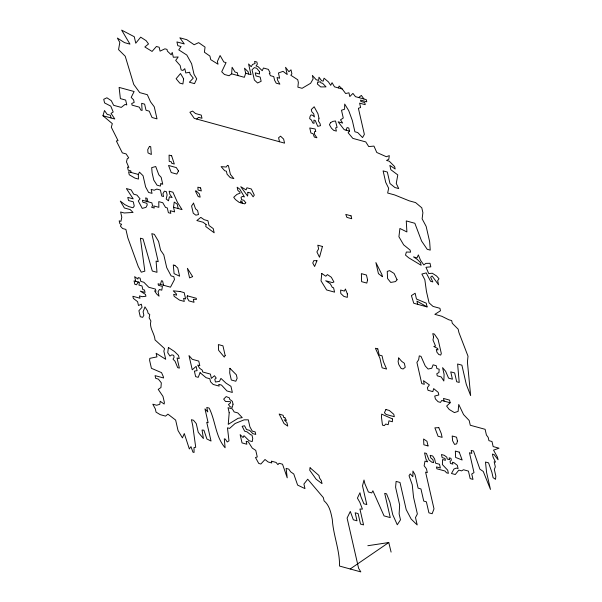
<?xml version="1.0" encoding="UTF-8"?>
<svg xmlns="http://www.w3.org/2000/svg" width="602" height="602" viewBox="0 0 602 602"><rect width="100%" height="100%" fill="white"/><g stroke="black" fill="none" stroke-linecap="round" stroke-linejoin="round"><path stroke-width="0.9" d="M111.024 117.962L110.399 115.23L107.179 114.342L104.477 110.52L102.972 115.75L114.801 118.993L111.039 113.364L113.199 111.995L110.776 106.125L104.567 102.912L103.74 99.292L106.893 97.78L111.287 100.677L113.65 105.32L121.273 107.404L125.043 104.447L126.781 104.929L125.667 100.075L120.377 98.623L119.106 87.403L134.126 91.519L131.183 97.434L133.591 99.842L134.178 102.408L131.71 103.521L132.079 105.147L139.228 107.111L140.951 110.143L142.11 110.459L141.651 103.333L144.623 104.146L146.03 110.271L149.221 111.144L152.043 117.503L157.017 118.865L154.247 106.787L150.5 101.776L147.339 94.702L139.724 92.61L133.727 84.385L125.239 56.242L118.556 49.627L119.821 42.456L117.36 38.046L124.501 42.622L129.979 44.127L121.634 30.1L134.269 36.722L135.759 43.201L140.68 37.158L146.128 40.665L148.521 43.961L144.841 46.964L152.065 51.426L156.415 46.489L159.169 47.249L160.057 51.132L164.918 48.822L166.987 49.387L167.386 51.117L171.194 54.79L172.232 52.442L173.331 57.25L178.192 56.972L175.694 60.411L180.148 65.498L181.164 69.952L182.948 70.434L184.799 68.681L185.777 72.955L189.645 72.255L190.074 74.136L193.265 78.14L189.374 82.226L194.521 83.64L196.719 78.832L194.04 74.347L191.617 63.767L186.831 55.06L178.756 49.861L181.067 46.572L177.793 45.677L176.935 41.929L184.287 43.946L179.84 37.798L186.846 39.717L194.137 44.744L198.66 42.637L205.056 47.099L204.409 52.231L209.91 56.069L210.723 59.636L218.022 64.203L217.39 61.464L220.099 55.534L223.816 61.983L226.066 62.6L221.702 71.773L224.441 74.475L229.076 75.747L231.642 73.828L232.101 67.258L235.043 72.067L237.293 72.684L237.948 75.551M135.721 281.307L134.652 276.634L137.881 279.072L138.151 277.59L140.078 278.116L140.83 281.427L143.848 282.248L148.762 287.267L155.474 289.103L155.956 291.217L154.541 290.834L156.678 294.002L159.071 296.192L158.07 291.797L159.387 289.509L161.787 290.172L162.412 286.401L158.424 285.31L158.07 283.768L170.494 287.169L174.482 279.554L173.812 276.649L171.118 275.912L166.709 267.604L163.782 254.819L160.591 250.214L158.582 241.44L154.338 234.344L151.802 233.651L158.221 261.682L156.084 261.095L156.987 272.307L152.306 271.028L143.043 238.919L140.394 238.196L144.841 271.163L141.274 272.194L138.234 266.513L127.812 237.76L125.901 229.43L122.597 228.519L120.385 226.066L121.619 224.23L119.858 223.748L119.188 220.844L120.949 221.325L121.8 217.194L120.611 211.994L124.162 212.973L133.042 212.453L130.19 209.579L124.388 207.983L120.302 201.091L124.847 204.62L128.843 206.621L132.982 207.758L134.269 206.057L133.305 201.828L128.512 200.519L127.797 197.388L133.2 198.871L126.375 188.554L131.138 189.863L133.697 194.183L136.925 195.063L140.048 198.841L138.264 200.94L142.238 208.405L146.023 207.329L147.234 204.973L146.85 203.295L142.855 202.197L142.411 200.255L151.885 202.851L152.509 205.591L151.666 207.329L154.247 208.036L153.766 205.929L158.845 207.321L158.77 201.632L162.758 202.731L165.558 207.442L167.296 207.916L168.387 212.679L170.817 213.341L170.208 210.7L174.603 211.904L173.542 207.276L174.226 202.061L177.214 204.168L178.222 208.555M160.471 284.422L161.471 280.743L162.593 281.051L163.563 285.273M248.641 74.038L248.114 71.751L244.51 68.199L245.661 73.218L244.367 77.312L231.642 73.828M346.067 130.175L347.106 127.564L348.776 128.023L349.484 131.108L348.129 132.733L352.832 138.377L365.783 141.929L368.717 146.564L373.97 146.105L376.769 152.464L386.341 156.716L389.298 155.632L388.787 159.282L386.559 160.441L389.223 161.17L394.626 166.573L395.183 169.004L389.863 165.392L390.848 169.711L397.787 174.919L396.259 183.459L398.72 188.576L394.935 187.531L389.976 183.535L387.342 172.052L383.098 170.893L385.731 182.376L388.644 188.23L387.658 193.024L394.664 194.943L409.247 200.842L415.598 202.588L421.791 207.825L422.897 212.672L422.115 218.819L426.141 226.367L429.662 241.748L430.227 250.123L427.217 249.303L421.588 241.063L414.853 223.274L406.26 220.919L406.899 231.958L399.909 228.459L398.923 236.752L403.656 244.848L410.12 250.086L410.594 252.155L406.365 252.02L405.507 255.12L408.683 257.776L421.137 265.279L420.55 262.698L417.397 259.485L413.499 256.903L417.028 257.874L418.345 254.894L420.572 260.365L423.823 264.925L425.832 263.39L430.001 263.285L430.821 266.844L425.96 267.288L428.729 273.556L432.281 273.233L436.563 275.979L439.016 278.764L437.646 280.69L438.595 284.836L432.108 275.964L430.611 277.206L432.83 281.924L430.618 281.315L426.208 272.902L421.867 274.053L424.839 279.727L426.464 291.503L429.068 302.874L433.026 306.403L439.919 308.292L440.483 310.76L434.847 314.357L441.74 316.246L448.881 319.797L451.673 320.565L452.298 323.297L458.145 329.166L458.927 332.56L468.01 356.188L467.415 362.103L470.644 395.597L466.294 384.392L461.892 365.173L457.61 363.999L459.221 382.451L456.677 381.751L454.661 372.939L450.74 371.863L452.418 379.185L448.573 378.124L445.615 371.268L442.568 367.634L444.103 374.324L443.84 381.013L441.183 376.912L437.263 375.836L436.781 373.722L438.948 372.51L439.167 369.184L436.886 368.559L436.224 365.692L433.109 364.835L431.754 368.251L428.097 369.034L425.245 365.963L421.009 356.361L419.27 355.88L418.668 359.71L416.908 362.404L421.761 383.602L424.297 384.302L423.469 380.682L429.399 384.926L427.375 387.635L427.984 390.284L432.846 391.616L433.651 388.599L438.226 392.384L438.82 394.98L434.727 396.041L435.381 398.908L438.098 401.737L440.513 402.399L441.702 400.45L450.153 402.768L449.543 400.104L443.486 398.441L444.095 401.105M338.332 87.9L339.159 86.018L342.229 88.968L345.646 93.521L348.942 92.806L349.8 96.553L352.93 93.408L355.489 96.681L366.279 99.639L366.776 101.798L360.538 100.09L360.846 101.452L364.729 102.521L365.226 104.68L359.605 103.138L360.606 107.502L358.393 108.285L364.368 134.374L362.554 137.595L357.738 132.56L354.909 131.785L352.328 120.505L348.731 110.617L344.683 104.041L344.63 109.218L341.492 110.241L343.275 118.022L340.499 119.851L342.666 123.056L338.128 121.807L344.178 129.656L349.484 131.108M138.332 174.437L128.572 171.766L129.264 174.776L134.991 178.124L138.437 179.072L138.332 174.437L139.476 172.142L143.065 175.739L145.624 186.929L148.589 192.429L152.035 193.37L151.125 189.397L154.172 190.232L156.859 189.081L160.373 190.044L161.75 196.034L163.563 196.53L162.924 193.754L164.399 191.15L166.385 191.692L167.13 194.958L166.19 198.984L168.477 200.805L169.403 196.824L172.127 197.569L169.877 194.356L169.147 191.188L172.924 192.219L177.492 202.453L182.067 209.609L173.542 207.276M138.234 281.992L136.519 284.776L134.848 284.317L134.05 280.848L139.408 282.315L138.957 285.122L142.004 285.958L142.832 289.577L144.503 290.036L145.044 292.414L140.326 291.12L145.511 294.438L145.925 296.244L142.2 296.688L139.446 295.936L139.973 298.231L132.869 296.282L133.351 298.396L137.602 301.685L138.483 305.515L141.335 304.191L142.049 307.321L138.896 310.715L140.266 316.705L142.659 317.359L143.87 315.26L143.095 311.866L144.969 306.877L147.558 310.986L148.077 313.236L149.77 314.53L149.13 317.841L150.899 320.971C149.048 328.158 154.518 333.094 155.03 339.897L164.557 348.603L163.857 351.139L165.723 359.296L156.121 353.276L156.949 356.888L149.808 358.348L149.612 360.38L151.426 368.311L161.539 372.638L163.262 376.521L163.594 377.973L155.068 375.633L155.692 378.365L158.356 379.094L161.313 382.834L160.952 387.545L158.221 389.389L162.976 396.372L164.361 402.414L164.158 404.04L160.192 401.271L159.816 404.296L156.648 405.251L152.803 404.198L155.324 408.901L156.061 412.137L160.237 414.665L165.535 416.117L167.92 414.131L175.649 420.098L178.057 430.626L182.444 437.887L184.287 433.545L189.344 448.949L190.977 446.646L192.933 452.147L194.062 452.456L194.002 447.534L195.718 447.278L192.678 425.245L191.406 419.692L193.513 420.271L196.252 423.575L198.261 432.341L203.416 438.542L202.054 430.031L203.905 430.212L206.9 438.993L211.039 441.04L206.749 422.318L208.126 422.694L204.958 408.856L207.795 411.941L206.764 407.449L209.157 408.103C215.591 420.911 215.463 436.706 225.11 447.775L224.29 438.835L225.306 439.114L227.24 441.981L228.993 440.845L227.458 427.819L229.595 428.406L235.096 423.507L244.088 419.85L248.295 419.827L249.905 426.878L252.276 431.107L255.18 431.905L255.76 434.433L252.855 433.643L249.672 430.392L246.489 429.519L244.532 425.734L242.154 426.329L244.66 431.19L247.023 431.837L250.665 434.742L251.967 435.096L252.75 438.489L252.23 441.575L249.04 440.702L243.968 435.682L243.073 437.541L240.138 434.629L242.034 442.914L246.858 444.238L246.18 441.289L248.325 441.876L252.268 448.106L255.76 450.379L257.265 456.948L255.489 457.52L258.755 463.442L260.854 464.022L265.008 459.507L268.146 461.975L271.773 462.976L271.351 461.147L276.07 462.434L277.928 464.661L279.08 463.262L282.526 464.21L287.214 477.822L286.116 468.401L288.764 469.124L290.706 471.87L293.776 474.015L297.621 485.099L304.973 488.606L303.92 484.016L307.727 479.215L323.349 497.621L324.079 500.841C329.557 505.454 330.995 512.859 332.304 519.534C333.29 535.306 339.829 550.145 339.528 566.061L360.824 571.9L358.596 568.273L347.098 518.074L350.311 511.444L353.336 519.789L357.001 520.798L355.165 512.776L358.107 513.581L360.508 524.071L363.555 524.906L359.921 509.044L362.419 509.096L359.83 502.324L357.415 498.11L359.966 492.745L360.779 496.319L363.864 503.769L366.799 504.574L362.509 485.837L364.007 479.99L364.842 483.647L368.386 492L371.758 492.925L372.886 490.781L384.046 515.891L390.254 517.592L384.693 493.339L386.582 493.851L389.923 502.301L392.767 514.733L397.282 524.778L400.481 519.835L399.126 513.927L399.645 504.965L395.589 487.251L396.108 481.404L399.991 482.465L406.207 509.616L411.158 519.052L417.201 524.959L415.5 517.554L417.367 513.957L413.551 497.297L412.235 484.73L409.029 475.708L410.248 473.864L412.867 476.761L412.912 471.02L415.064 474.797L418.119 488.154L420.948 488.929L423.733 501.097L426.382 501.82L428.91 512.836L432.138 513.724L433.997 508.848L425.591 472.141L427.307 472.608L426.449 468.86L424.132 465.767L424.989 461.124L427.638 461.847L425.96 459.07L424.553 452.915L426.434 453.434L428.963 459.89L431.717 462.125L433.598 462.645L432.921 459.702L430.739 457.851L430.167 455.345L432.74 456.053L434.599 458.912L435.585 463.186L439.498 464.262L440.355 468.01L436.442 466.934L436.864 468.785L444.991 471.012L446.533 472.811L448.4 473.33L447.677 470.154L442.387 464.556L442.59 459.544L445.42 460.319L444.991 458.423L442.161 457.648L441.447 454.533L444.276 455.308L446.804 457.181L447.226 459.033L449.619 459.695L449.197 457.844L450.921 458.318L451.349 460.169L450.048 461.576L450.477 463.45L452.877 464.104L452.448 462.231L453.908 462.637L457.339 465.331L458.077 468.552L456.369 468.085L453.991 468.996L451.485 473.488L455.262 474.526L458.822 470.124L461.583 470.877L463.48 469.741L468.446 471.103L470.162 478.613L472.991 479.388L471.75 473.962L474.007 472.63L469.455 452.734L471.848 453.389L471.163 450.394L473.556 451.048L479.899 469.176L483.271 471.464L490.472 489.426L486.566 472.367L485.483 462.035L488.568 462.878L491.842 472.171L493.106 477.679L495.536 479.305L495.845 476.069L494.317 469.417L495.333 466.866L494.159 461.757L495.529 462.133L493.121 457.204L492.398 454.074L494.031 454.518L498.072 459.74L497.485 457.189L493.527 450.138L499.028 448.189L493.151 446.579L491.992 441.507L488.944 440.672L488.192 437.413L486.416 434.998L485.114 429.309L470.275 425.245L469.191 420.527L463.555 414.56L458.747 404.454L458.122 411.429L454.375 412.573L449.22 409.465L446.631 406.079L450.153 402.768M196.719 119.053L198.577 117.352L201.986 118.285L201.256 115.11L195.454 113.522L192.625 111.092L189.908 112.25L194.288 118.383L284.558 143.133L283.632 139.1L280.57 136.187L278.591 137.723L279.516 141.748M358.649 97.547L361.358 95.417L363.924 98.991M350.176 568.98L388.772 542.53L391.097 552.094M367.83 545.721L388.772 542.53M342.229 88.968L334.486 86.846L332.063 82.692L330.701 85.326L328.451 81.932L324.049 78.185L323.169 81.15L321.573 80.706L318.97 77.199L318.706 80.42L316.17 79.727L312.34 75.408L313.138 78.885L310.64 83.257L302.076 88.313L297.87 87.155L298.366 82.497L297.727 79.72L290.819 75.258L291.887 73.768L290.984 69.809L288.922 71.728L285.566 67.319L287.222 74.543L283.045 71.337L278.433 73L279.621 78.207L277.048 77.5L277.71 80.397L279.877 84.167L276.213 83.166L274.595 80.254L273.752 76.597L270.418 75.679L269.282 73.301L270.185 73.151L268.379 69.38L263.45 68.026L262.231 70.712L257.904 66.506L256.008 65.987L257.355 64.128L256.873 62.014L254.586 61.389L255.075 63.503L252.509 64.452L251.207 66.717L248.573 63.94L251.034 74.693L245.661 73.218M427.089 306.907L413.755 303.25L411.399 295.597L415.139 293.242L416.456 299.013L426.231 303.16L427.089 306.907L416.945 301.128L417.675 304.319M102.972 115.75L112.326 123.643L111.302 127.225L118.037 140.627L116.374 140.988L122.341 152.878L126.119 153.916L128.715 157.859L127.225 158.762L126.48 161.908L128.851 167.461L127.504 167.093L128.211 170.178L130.785 170.885L131.153 172.473M242.41 203.243L241.981 201.346L240.529 200.948L240.958 202.844M147.889 201.76L147.106 198.321L145.616 197.915L146.406 201.354M347.354 293.904L347.339 297.358L343.84 296.395L340.762 293.46L340.627 290.044L344.397 291.075L345.428 289.013L347.354 293.904M259.515 71.721L259.477 74.001L255.263 72.85L255.97 75.935L260.184 77.086L261.148 81.285L257.588 82.986L254.383 79.998L252.042 69.772L254.33 67.62L256.761 68.289L259.515 71.721M392.444 418.932L392.369 421.754L388.96 420.813L388.17 424.711L385.739 424.041L384.287 425.637L382.473 425.14L381.502 417.449L381.645 414.116L392.444 418.932M229.196 412.761L228.241 424.365L238.061 418.3L242.245 417.622L237.805 412.919L234.14 411.918L232.319 408.871L228.038 407.697L229.196 412.761M229.919 368.304L229.701 372.969L231.311 380.005L235.811 381.232L237.15 378.274L236.353 374.798L229.919 368.304M247.949 192.294L247.618 196.071L240.77 186.718L246.113 189.901L246.918 187.786L251.32 188.99L254.315 195.108L253.111 196.809L250.485 192.994L247.949 192.294M321.792 273.511L321.032 280.871L326.623 289.961L334.569 292.136L333.568 287.764L332.334 287.425L330.287 283.768L325.705 280.765L332.387 282.601L333.929 281.999L331.333 277.266L327.405 274.58L325.802 276.22L321.792 273.511M168.41 347.489L167.732 352.712L169.967 356.053L171.856 354.841L173.7 355.346L174.121 357.189L173.03 359.191L175.062 361.29L177.71 367.664L179.373 368.115L177.056 357.994L179.23 358.589L178.516 355.458L174.475 351.515L168.41 347.489M183.64 78.832L182.895 83.964L179.765 83.106L176.123 78.711L180.51 73.542L183.64 78.832M310.09 467.784L309.721 470.215L316.095 479.169L322.032 483.639L321.34 480.607L319.527 478.026L318.94 475.475L310.09 467.784M206.102 224.493L205.749 226.533L214.184 232.801L213.213 228.579L209.014 225.494L207.923 220.738L204.191 219.715L200.805 217.36L196.854 220.543L203.092 222.251L206.102 224.493M398.712 357.979L398.103 361.539L398.78 364.519L401.105 368.447L403.092 368.996L405.251 367.258L404.333 363.247L401.797 361.441L398.712 357.979M318.977 118.203L318.458 121.122L319.993 123.463L320.497 125.667L317.766 126.36L315.23 120.483L313.898 120.114L314.056 123.35L312.859 123.019L311.392 119.971L309.654 118.654L310.03 116.562L311.068 114.884L312.769 115.358L314.425 116.954L313.702 113.786L311.791 111.754L311.287 109.549L314.161 106.757L317.961 113.755L318.977 118.203M433.568 337.06L432.981 339.972L435.502 346.03L433.786 346.489L437.662 348.475L437.993 349.935L436.284 349.461L436.917 352.2L438.835 354.54L440.724 355.06L441.319 353.464L438.106 339.453L434.343 334.05L432.778 333.621L433.568 337.06M160.869 183.73L160.358 186.086L157.054 185.183L153.773 180.088L152.118 172.864L151.689 167.634L155.722 166.521L158.823 174.798L161.163 177.327L162.743 184.242L160.869 183.73M187.388 295.838L187.011 297.471L188.953 300.902L194.025 302.294L193.34 299.299L196.5 299.397L196.237 298.261L187.388 295.838M233.019 404.198L232.289 407.366L230.039 406.749L228.467 404.559L230.604 402.888L230.325 401.662L225.554 401.504L223.673 399.103L226.194 396.567L229.415 397.922L229.753 399.419L232.357 401.338L233.019 404.198M367.574 279.907L366.799 283.075L361.606 281.653L361.366 273.639L366.46 275.031L367.574 279.907M457.43 441.07L456.692 443.824L454.548 444.419L452.614 440.777L452.185 435.998L456.542 437.195L457.43 441.07M322.439 246.474L319.496 257.235L316.893 251.899L318.624 248.859L317.781 245.195L322.439 246.474M317.924 82.022L317.299 83.964L320.7 86.929L326.028 86.876L322.634 83.317L320.821 82.82L320.588 81.804L317.924 82.022M200.075 372.683L198.224 377.334L195.642 376.634L194.386 371.125L197.095 370.644L196.117 366.37L192.256 369.809L188.998 355.571L192.271 359.311L198.758 361.087L199.804 365.662L197.697 365.083L199.571 368.221L202.257 370.162L202.671 371.976L210.399 374.09L211.377 378.365L214.478 375.723L216.231 378.094L214.809 379.305L215.426 381.999L219.474 381.382L220.926 378.402L226.021 383.143L230.942 386.311L232.349 392.436L226.939 390.954L221.521 385.092L218.759 384.339L219.166 386.1L213.183 384.46L210.512 381.743L209.82 378.733L206.117 377.717L200.075 372.683M316.968 260.756L314.605 266.513L312.762 262.999L313.815 260.613L316.968 260.756M385.92 409.526L384.43 412.761L386.093 414.447L394.318 416.704L393.761 414.281L389.291 410.451L385.92 409.526M149.492 146.376L147.738 149.62L148.009 152.908L151.343 154.488L150.718 146.715L149.492 146.376M178.485 170.976L176.822 174.076L171.231 172.548L168.56 165.46L176.326 167.589L178.485 170.976M330.536 122.71L329.437 124.704L331.461 128.211L333.726 130.378L336.375 131.101L335.638 127.88L337.097 127.398L335.51 120.979L332.838 121.386L330.536 122.71M225.163 355.519L224.268 357.091L218.586 350.259L218.368 344.57L222.943 345.819L225.163 355.519M193.543 203.152L191.586 205.974L193.242 213.206L195.876 215.177L198.517 214.56L197.584 210.504L195.53 208.834L193.543 203.152M227.428 165.354L226.239 167.04L221.1 166.634L224.712 170.75L226.382 171.209L227.059 174.166L230.235 177.62L233.862 178.613L230.423 174.437L228.406 165.625L227.428 165.354M397.064 279.742L395.552 281.585L390.683 282.443L387.575 278.5L387.244 271.397L389.614 270.652L394.084 273.451L397.064 279.742M245.767 202.776L244.66 203.86L239.107 202.332L235.442 199.555L233.726 197.283L236.91 194.401L240.093 193.152L239.874 192.196L237.88 190.45L237.15 187.23L239.784 189.178L244.427 196.929L242.568 196.418L241.041 197.253L241.598 199.683L243.848 200.3L245.767 202.776M192.648 276.627L189.585 277.891L187.395 268.326L192.648 276.627M315.726 131.409L314.5 131.718L314.613 134.524L316.93 137.768L314.312 137.053L313.032 133.614L310.925 133.042L309.767 127.97L315.17 128.986L315.726 131.409M438.813 427.661L434.877 427.841L438.06 436.247L442.124 437.361L441.213 433.395L438.813 427.661M180.231 291.549L173.241 290.834L176.348 293.874L176.642 295.153L173.669 294.34L174.121 296.319L179.539 300.12L184.295 301.421L183.595 298.381L185.627 298.938L184.182 292.632L180.231 291.549M171.645 155.79L169.079 155.098L169.215 161.298L171.435 161.908L171.751 163.323L174.294 164.015L171.645 155.79M351.049 215.847L345.789 214.41L346.918 217.397L351.703 218.714L351.049 215.847M200.609 187.929L197.87 187.177L198.035 190.051L201.301 190.947L200.609 187.929M196.538 191.21L195.334 190.879L198.216 196.598L200.15 197.132L199.435 194.002L196.538 191.21M174.881 265.392L173.286 264.955L174.083 273.639L179.629 276.19L177.763 268.04L174.881 265.392M377.793 348.904L375.4 348.249L379.922 358.205L382.119 367.814L386.589 369.041L383.361 361.501L382.059 355.82L379.192 355.029L377.793 348.904M459.236 452.14L455.353 451.079L455.616 457.43L462.155 460.003L459.236 452.14M428.03 445.924L423.861 444.78L423.597 439.001L426.968 441.296L428.03 445.924M284.904 417.773L283.647 417.434L283.158 415.312L279.155 414.026L284.039 423.575L287.748 426.096L286.958 422.657L284.197 419.827L286.454 420.444L284.904 417.773M382.405 276.664L378.44 273.639L375.904 262.577L381.931 274.595L382.405 276.664"/></g></svg>
